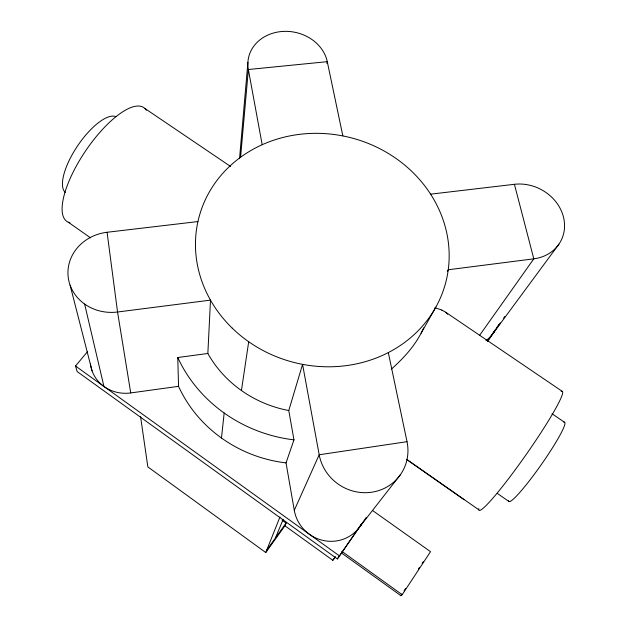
<?xml version="1.0" encoding="UTF-8"?>
<svg xmlns="http://www.w3.org/2000/svg" width="627" height="627" viewBox="0 0 627 627"><rect width="100%" height="100%" fill="white"/><g stroke="black" fill="none" stroke-linecap="round" stroke-linejoin="round"><path stroke-width="0.94" d="M361.951 523.435A36.789 35.763 41.1 0 1 324.128 540.654A36.789 35.763 41.1 0 1 294.282 510.315L286.037 462.891L293.969 439.848L288.773 410.528A112.703 104.411 15.1 0 1 207.85 353.479L210.5 300.129L117.547 312.003A44.156 40.206 -4.7 0 1 68.249 277.542A44.156 40.206 -4.7 0 1 107.076 232.272L197.952 221.566M239.522 158.702L247.908 62.355M240.58 157.33L248.363 69.511A40.214 34.414 10.6 0 1 281.123 31.569A40.214 34.414 10.6 0 1 327.27 61.665L342.851 135.918M221.48 438.022L224.168 413.021M241.426 390.535L248.7 341.739M326.886 63.578L327.27 61.665L248.363 69.511L262.188 144.719M288.773 410.528L302.567 364.358L319.19 454.771L294.282 510.315M140.573 416.696L147.847 466.911L265.77 552.536L279.955 516.977M275.386 538.044L283.169 519.391M265.77 552.536L284.917 525.794L286.1 523.083L282.166 520.253M423.687 327.85C416.587 344.004 404.548 357.445 391.452 369.021M447.31 271.475L448.242 269.759L533.804 258.826A41.719 36.39 27.3 0 0 563.391 216.738A41.719 36.39 27.3 0 0 514.422 184.299L430.608 194.166M435.89 307.073L421.109 333.243M341.613 553.061L400.857 595.65L401.923 594.035M404.047 590.806L405.645 588.385M418.405 569.018L419.463 567.404M422.128 563.367L423.186 561.753M400.857 595.65L402.189 594.702L430.522 551.674L372.391 510.378M284.917 525.794L332.819 560.311L335.037 557.097M87.404 351.794L75.506 366.011L77.16 371.576L337.357 558.947L361.81 523.474M487.391 341.292L494.06 331.62M496.835 327.592L499.061 324.363M337.357 558.947L366.34 517.338M487.673 341.292L500.338 322.913M503.63 318.14L504.719 316.549M479.537 335.445L533.804 258.826L514.422 184.299M266.726 550.13L286.1 523.083M493.214 333.25L558.923 244.162M332.819 560.311L335.563 556.776M360.243 526.178L400.629 474.396M407.017 441.674L319.19 454.771A45.356 43.294 33.4 0 0 371.764 492.203A45.356 43.294 33.4 0 0 407.017 441.674L388.317 352.578M90.445 364.013A35.998 33.67 -8.3 0 0 130.73 392.933L178.546 386.334A130.737 122.461 15.1 0 0 286.037 462.891M178.546 386.334L177.762 357.523L207.85 353.479M441.776 310.091L444.896 311.705L562.082 391.24M144.782 108.393L230.642 166.516M552.019 413.742L564.449 422.222M497.25 493.347L508.771 501.373M406.696 459.411L478.832 509.79M406.39 459.277L464.074 499.688M68.343 222.248L90.656 237.923M341.778 551.29L402.189 594.702M75.506 366.011L339.654 556.055M445.75 312.293L447.709 314.205M70.106 285.191L92.044 370.8M84.621 304.048L103.941 386.467M130.73 392.933L117.547 312.003L107.076 232.272M495.565 329.144A34.328 31.06 29 0 1 485.972 340.508M561.134 391.467A72.583 6.583 -55 0 1 525.708 455.218A72.583 6.583 -55 0 1 478.809 508.693M69.918 222.757A68.696 24.022 -56 0 1 85.766 150.629A68.696 24.022 -56 0 1 146.342 110.266M563.814 422.237A48.436 5.228 -54.9 0 1 540.756 465.375A48.436 5.228 -54.9 0 1 508.63 500.675M65.271 192.403A45.661 16.655 -56 0 1 77.442 146.083A45.661 16.655 -56 0 1 115.987 116.669M293.969 439.848A140.926 130.604 15.1 0 1 177.762 357.523M434.77 307.92A81.251 25.127 -11.6 0 1 441.839 310.067M232.233 328.14A127.618 115.901 15.1 0 0 444.708 286.178A127.618 115.901 15.1 0 0 290.011 135.871A127.618 115.901 15.1 0 0 232.233 328.14"/></g></svg>
